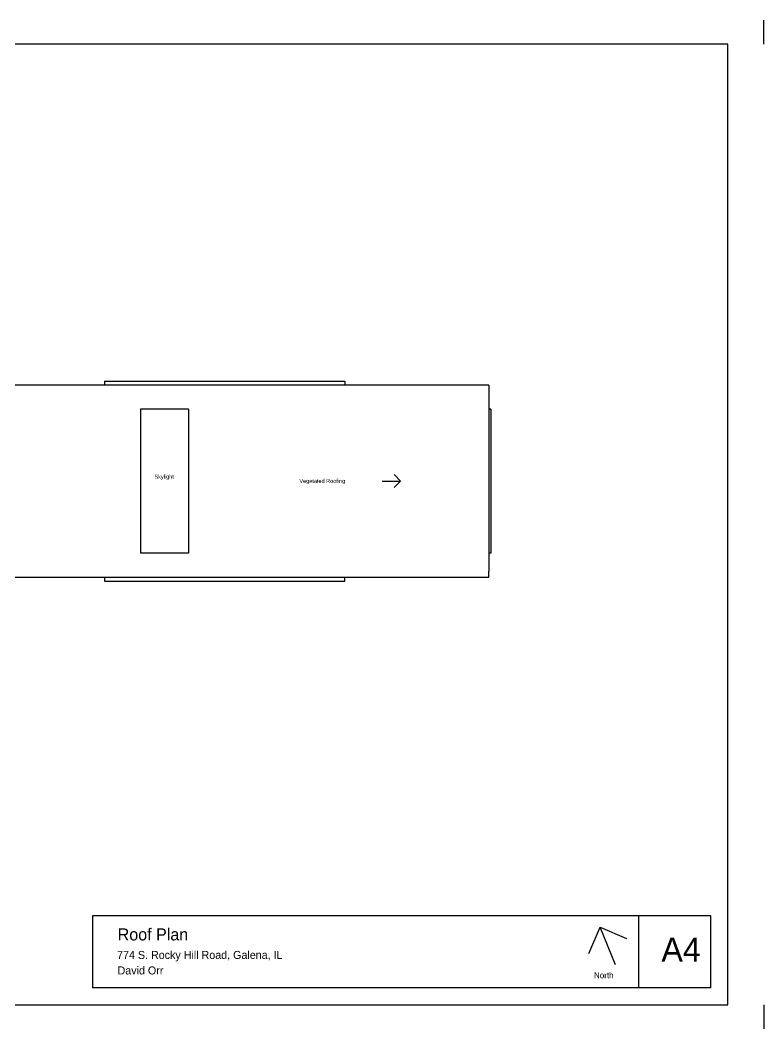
# Model space of a CAD drawing. Header units: inches. Extents: x -11428 to -4037, y -1744 to 4421.
# Drawn here: x -4780 to -4037, y 2093 to 3101 of the extents above; entities that cross this region are included whole.
import ezdxf

# ---------------------------------------------------------------- set-up
doc = ezdxf.new("R2010")
doc.units = ezdxf.units.IN
doc.header["$LTSCALE"] = 64
doc.header["$MEASUREMENT"] = 0
doc.linetypes.add('ACAD_ISO02W100', pattern=[15, 12, -3])
doc.layers.get('0').update_dxf_attribs({"color": 253})
for name, color, linetype in [('A-roof', 253, 'Continuous'), ('A-soffit', 251, 'ACAD_ISO02W100'), ('A-text', 254, 'Continuous'), ('A-walls', 7, 'Continuous'), ('border', 7, 'Continuous'), ('construction', 172, 'Continuous')]:
    doc.layers.add(name, color=color, linetype=linetype)

msp = doc.modelspace()

# ---------------------------------------------------------------- linework, layer by layer
for p, q in [((-4089.6, 2205.7), (-4707.4, 2205.7)), ((-4707.4, 2205.7), (-4707.4, 2133.7)), ((-4161.6, 2133.7), (-4161.6, 2205.7)), ((-4089.6, 2133.7), (-4089.6, 2205.7)), ((-4089.6, 2133.7), (-4707.4, 2133.7))]:
    msp.add_line(p, q)
at = {"layer": 'A-roof', "color": 251}
for p, q in [((-4695.3, 2740.1), (-4455.3, 2740.1)), ((-4695.3, 2540.1), (-4455.3, 2540.1))]:
    msp.add_line(p, q, dxfattribs=at)
at = {"layer": 'A-roof'}
for p, q in [((-4611.3, 2712.1), (-4659.3, 2712.1)), ((-4659.3, 2712.1), (-4659.3, 2568.1)), ((-4611.3, 2712.1), (-4611.3, 2568.1)), ((-4406.1, 2646.6), (-4399.7, 2640.1)), ((-4417.9, 2640.1), (-4399.7, 2640.1)), ((-4406.1, 2633.7), (-4399.7, 2640.1)), ((-4611.3, 2568.1), (-4659.3, 2568.1))]:
    msp.add_line(p, q, dxfattribs=at)
at = {"layer": 'A-soffit', "color": 251}
for p, q in [((-4695.3, 2740.1), (-4695.3, 2736.1)), ((-4455.3, 2740.1), (-4455.3, 2736.1)), ((-4695.3, 2544.1), (-4695.3, 2540.1)), ((-4455.3, 2540.1), (-4455.3, 2544.1))]:
    msp.add_line(p, q, dxfattribs=at)
at = {"layer": 'A-walls'}
for p, q in [((-4695.3, 2736.1), (-4975.2, 2736.1)), ((-4311.3, 2736.1), (-4695.3, 2736.1)), ((-4311.3, 2736.1), (-4311.3, 2550.1)), ((-5175.3, 2544.1), (-4695.3, 2544.1)), ((-4695.3, 2544.1), (-4311.3, 2544.1)), ((-4311.3, 2544.1), (-4311.3, 2550.1))]:
    msp.add_line(p, q, dxfattribs=at)
at = {"layer": 'A-walls', "color": 251}
for p, q in [((-4309.3, 2712.1), (-4311.3, 2712.1)), ((-4309.3, 2712.1), (-4309.3, 2568.1)), ((-4309.3, 2568.1), (-4311.3, 2568.1))]:
    msp.add_line(p, q, dxfattribs=at)
at = {"layer": 'border'}
for p, q in [((-4211.4, 2167.9), (-4200.2, 2194.4)), ((-4211.4, 2167.9), (-4200.2, 2194.4)), ((-4200.2, 2194.4), (-4173.7, 2183.1)), ((-4184.9, 2156.6), (-4200.2, 2194.4)), ((-4200.2, 2194.4), (-4173.7, 2183.1)), ((-4184.9, 2156.6), (-4200.2, 2194.4))]:
    msp.add_line(p, q, dxfattribs=at)
msp.add_lwpolyline([(-5522.6, 3076.8), (-5522.6, 2116.8), (-4072.6, 2116.8), (-4072.6, 3076.8), (-5522.6, 3076.8)], close=True, dxfattribs=at)
at = {"layer": 'construction'}
for p, q in [((-4036.6, 3076.8), (-4036.6, 3100.8)), ((-4036.6, 2116.8), (-4036.6, 2092.8))]:
    msp.add_line(p, q, dxfattribs=at)

# ---------------------------------------------------------------- texts
at = {"layer": 'A-text', "color": 7}
for s, p in [('Skylight', (-4645.4, 2642.6)), ('Vegetated Roofing', (-4500.6, 2638.3))]:
    msp.add_text(s, height=4, dxfattribs=at).set_placement(p)
at = {"layer": 'construction', "color": 7}
for s, height, p in [('Roof Plan', 12, (-4682.2, 2181.1, -15993.3)), ('A4', 24, (-4138.9, 2160, -15993.3)), ('774 S. Rocky Hill Road, Galena, IL', 8, (-4682.8, 2162.6, -15993.3)), ('David Orr', 8, (-4682.3, 2147.1, -15993.3)), ('North', 6, (-4206.3, 2143.3, -15993.3))]:
    msp.add_text(s, height=height, dxfattribs=at).set_placement(p)

doc.saveas('drawing.dxf')
